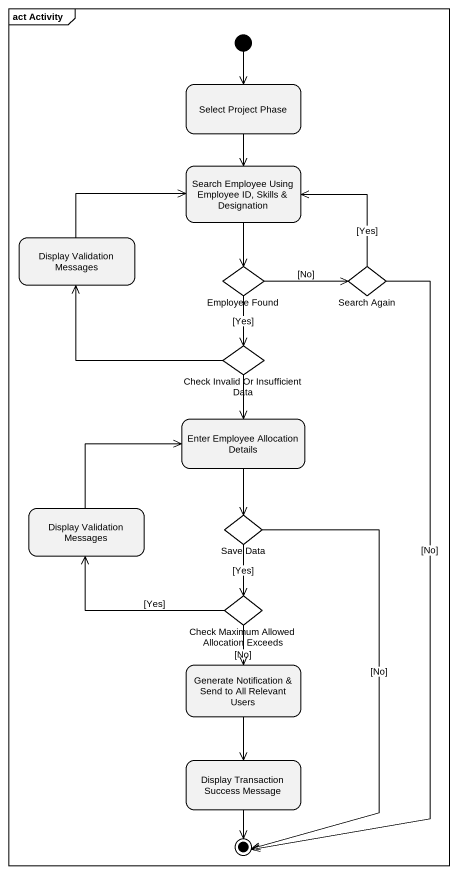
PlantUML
@startuml
mainframe act Activity
hide empty description
state "Select Project Phase" as Select_Project_Phase
state "Search Employee Using Employee ID, Skills & Designation" as Search_Employee_Using
state "Display Validation Messages" as Display_Validation_Messages
state "Employee Found" as Employee_Found <<choice>>
state "Search Again" as Search_Again <<choice>>
state "Check Invalid Or Insufficient Data" as Check_Invalid_Or <<choice>>
state "Enter Employee Allocation Details" as Enter_Employee_Allocation
state "Display Validation Messages" as Display_Validation_Messages_2
state "Save Data" as Save_Data <<choice>>
state "Check Maximum Allowed Allocation Exceeds" as Check_Maximum_Allowed <<choice>>
state "Generate Notification & Send to All Relevant Users" as Generate_Notification_Send
state "Display Transaction Success Message" as Display_Transaction_Success
[*] --> Select_Project_Phase
Select_Project_Phase --> Search_Employee_Using
Search_Employee_Using --> Employee_Found
Display_Validation_Messages -right-> Search_Employee_Using
Employee_Found -right-> Search_Again : [No]
Employee_Found --> Check_Invalid_Or : [Yes]
Search_Again -up-> Search_Employee_Using : [Yes]
Check_Invalid_Or -left-> Display_Validation_Messages
Check_Invalid_Or --> Enter_Employee_Allocation
Enter_Employee_Allocation --> Save_Data
Display_Validation_Messages_2 -right-> Enter_Employee_Allocation
Save_Data --> Check_Maximum_Allowed : [Yes]
Check_Maximum_Allowed -left-> Display_Validation_Messages_2 : [Yes]
Check_Maximum_Allowed --> Generate_Notification_Send : [No]
Generate_Notification_Send --> Display_Transaction_Success
Search_Again --> [*] : [No]
Save_Data --> [*] : [No]
Display_Transaction_Success --> [*]
@enduml
